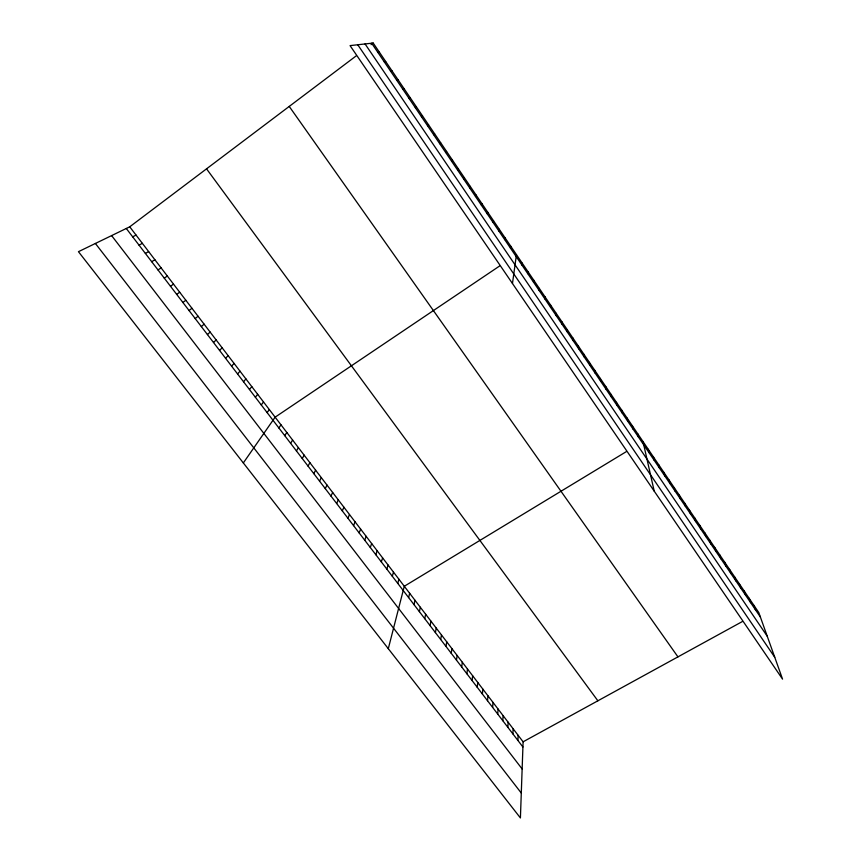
<?xml version="1.0" encoding="UTF-8"?>
<svg xmlns="http://www.w3.org/2000/svg" width="861" height="861" viewBox="0 0 861 861"><rect width="100%" height="100%" fill="white"/><g stroke="black" fill="none" stroke-linecap="round" stroke-linejoin="round"><path stroke-width="1.29" d="M544.927 299.004L544.959 296.744M539.223 290.587L539.298 288.392M129.731 226.809L523.101 741.816L520.41 817.95L78.448 251.681L129.731 226.809L356.099 55.954M517.913 740.46L518.128 735.316M512.898 733.895L513.145 728.783M507.85 727.308L508.151 722.239M533.508 282.139L533.626 280.008M502.802 720.7L503.125 715.663M497.723 714.07L498.088 709.066M527.761 273.658L527.933 271.592M492.632 707.408L493.03 702.447M487.52 700.725L487.961 695.806M482.386 694.02L482.87 689.144M477.242 687.293L477.758 682.461M521.981 265.134L522.207 263.132M472.076 680.534L472.635 675.745M466.899 673.765L467.491 669.008M461.69 666.963L462.325 662.249M512.467 283.495L516.46 254.652M456.47 660.139L457.148 655.469M451.229 653.284L451.95 648.656M445.966 646.407L446.73 641.822M510.444 248.108L510.767 246.235M440.692 639.508L441.489 634.966M435.397 632.587L436.236 628.089M430.08 625.635L430.952 621.179M504.686 239.595L505.052 237.797M424.742 618.661L425.657 614.248M419.393 611.654L420.351 607.285M414.012 604.637L415.013 600.311M498.896 231.049L499.305 229.317M408.62 597.577L409.664 593.304M388.3 648.677L404.293 586.266L626.324 451.638M397.771 583.403L398.901 579.205M493.073 222.472L493.547 220.803M392.315 576.267L393.488 572.124M386.847 569.11L388.063 565.02M381.348 561.932L382.607 557.885M487.24 213.851L487.756 212.258M375.837 554.721L377.14 550.717M370.305 547.488L371.651 543.528M364.752 540.224L366.14 536.317M481.385 205.198L481.945 203.67M359.166 532.937L360.608 529.074M353.58 525.619L355.055 521.809M347.962 518.279L349.48 514.512M475.498 196.512L476.111 195.06M342.323 510.907L343.894 507.194M336.662 503.502L338.276 499.843M330.979 496.076L332.647 492.47M325.275 488.628L326.986 485.066M469.589 187.784L470.257 186.406M319.549 481.148L321.314 477.629M313.813 473.636L315.61 470.171M308.044 466.092L309.895 462.68M463.648 179.034L464.37 177.721M302.254 458.526L304.159 455.168M296.442 450.927L298.39 447.623M290.609 443.307L292.611 440.057M457.697 170.241L458.461 168.993M284.754 435.655L286.81 432.459M278.878 427.971L280.977 424.828M243.329 462.938L275.133 417.165L499.563 266.027M451.713 161.405L452.531 160.232M267.136 412.613L269.332 409.578M261.27 404.939L263.509 401.958M255.373 397.244L257.676 394.306M445.707 152.537L446.579 151.439M249.464 389.506L251.81 386.632M243.523 381.746L245.923 378.926M237.561 373.954L240.015 371.199M439.68 143.636L440.606 142.614M231.587 366.14L234.084 363.428M225.582 358.284L228.133 355.636M219.555 350.405L222.16 347.822M433.621 134.693L434.601 133.746M213.496 342.495L216.165 339.966M207.426 334.563L210.138 332.088M201.334 326.588L204.1 324.166M427.54 125.717L428.574 124.845M195.21 318.581L198.03 316.224M189.065 310.552L191.938 308.26M182.898 302.491L185.825 300.252M371.048 44.664L373.19 43.05L758.778 612.537L782.552 679.125L350.061 45.611L373.19 43.05M421.427 116.709L422.525 115.912M176.699 294.397L179.691 292.213M170.489 286.261L173.535 284.152M164.247 278.103L167.346 276.058M157.983 269.913L161.136 267.922M415.303 107.657L416.444 106.936M151.687 261.69L154.905 259.764M145.38 253.435L148.652 251.573M523.101 741.816L742.354 621.545M139.041 245.148L142.366 243.351M409.136 98.563L410.342 97.917M132.669 236.829L136.06 235.096M402.959 89.436L404.218 88.866M396.749 80.267L398.062 79.782M390.517 71.065L391.884 70.656M384.254 61.82L385.674 61.497M377.968 52.543L379.453 52.295M95.388 243.469L521.292 793.046M111.607 235.591L522.143 768.97M126.287 228.477L522.918 747.004M206.532 168.831L597.878 700.8M289.231 106.42L677.941 656.878M357.745 44.761L774.739 657.255M371.651 43.222L760.381 617.046M365.064 43.954L767.226 636.193M753.945 605.401L755.517 609.868M749.102 598.244L750.641 602.668M744.238 591.066L745.744 595.435M739.351 583.855L740.826 588.171M734.444 576.612L735.886 580.884M729.525 569.347L730.935 573.577M724.596 562.05L725.952 566.226M719.635 554.732L720.969 558.864M714.662 547.381L715.954 551.46M709.668 540.008L710.928 544.034M704.653 532.604L705.869 536.586M699.616 525.167L700.8 529.106M694.569 517.709L695.72 521.594M689.5 510.229L690.608 514.049M684.409 502.706L685.485 506.483M679.307 495.161L680.341 498.885M674.174 487.584L675.164 491.254M669.029 479.986L669.987 483.602M663.863 472.355L664.778 475.918M658.676 464.692L659.548 468.201M653.467 457.008L654.306 460.452M648.236 449.281L649.033 452.682M642.995 441.532L654.209 491.125M637.721 433.75L638.442 437.044M632.437 425.947L633.115 429.176M627.131 418.102L627.766 421.277M621.803 410.234L622.395 413.345M616.454 402.335L617.003 405.391M611.073 394.403L611.59 397.405M605.692 386.438L606.155 389.376M600.278 378.442L600.698 381.326M594.843 370.413L595.22 373.243M589.387 362.363L589.72 365.118M583.909 354.269L584.199 356.971M578.409 346.144L578.657 348.791M572.888 337.996L573.092 340.579M567.345 329.806L567.507 332.324M561.781 321.594L561.889 324.048M556.195 313.339L556.26 315.729M550.588 305.052L550.61 307.388"/></g></svg>
